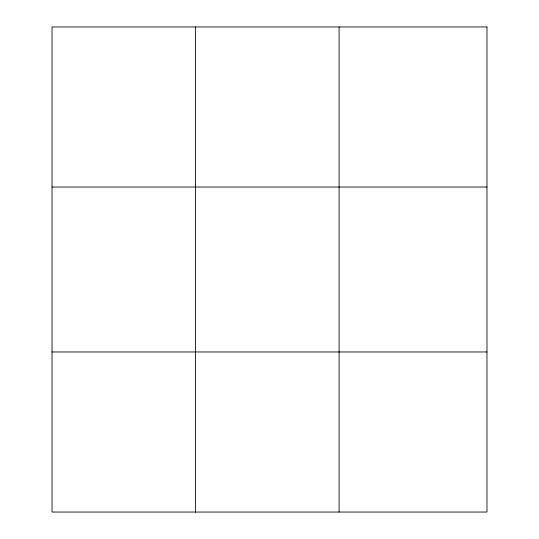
<?xml version="1.0" encoding="UTF-8"?>
<svg xmlns="http://www.w3.org/2000/svg" width="539" height="539" viewBox="0 0 539 539"><rect width="100%" height="100%" fill="white"/><g stroke="black" fill="none" stroke-linecap="round" stroke-linejoin="round"><path stroke-width="0.81" d="M195.556 26.95L195.556 512.05M339.092 26.95L339.092 512.05M52.02 187.033L486.98 187.033M52.02 351.967L486.98 351.967M486.98 26.95L486.98 512.05L52.02 512.05L52.02 26.95L486.98 26.95"/></g></svg>
